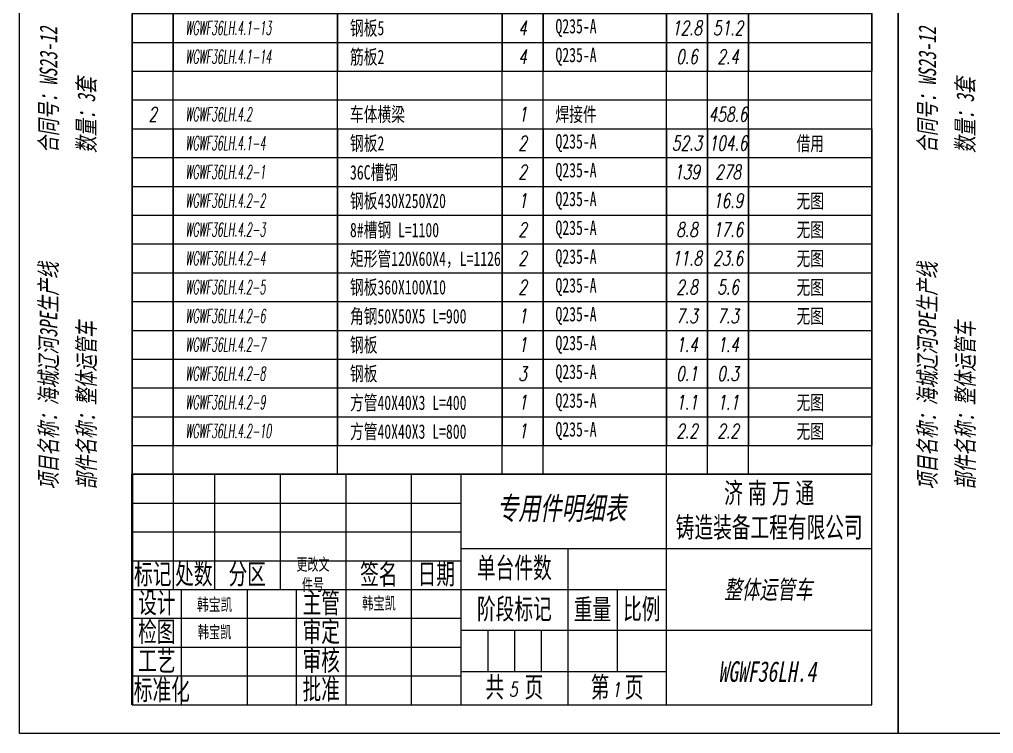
# Model space of a CAD drawing. Header units: millimetres. Extents: x 1029685 to 2160558, y -612394 to -232818.
# Drawn here: x 1029685 to 1033003, y -237051 to -234622 of the extents above; entities that cross this region are included whole.
import ezdxf
from ezdxf.enums import TextEntityAlignment as Align

# ---------------------------------------------------------------- set-up
doc = ezdxf.new("R2010")
doc.units = ezdxf.units.MM
doc.header["$LTSCALE"] = 5
doc.layers.add('标注层', color=3, linetype='Continuous')
doc.layers.add('细实线', color=4, linetype='Continuous')
doc.layers.add('粗实线', color=7, linetype='Continuous', lineweight=40)
doc.styles.add('文字', font='', dxfattribs={"width": 0.7, "oblique": 10})
doc.styles.add('标准', font='', dxfattribs={"width": 0.667})
doc.styles.add('标注', font='italic.shx', dxfattribs={"width": 0.7})
doc.styles.get('文字').set_extended_font_data('SimSun')
doc.styles.get('标准').set_extended_font_data('FangSong_GB2312')

# ---------------------------------------------------------------- blocks, each defined once
blk = doc.blocks.new('图栏')
at = {"layer": '粗实线'}
blk.add_line((-180, 56), (-180, 0), dxfattribs=at)
at = {"layer": '细实线'}
for p, q in [((0, 56), (-180, 56)), ((-170, 56), (-170, 28)), ((-160, 56), (-160, 28)), ((-144, 56), (-144, 28)), ((-128, 56), (-128, 0)), ((-112, 0), (-112, 56)), ((-100, 56), (-100, 0)), ((-50, 0), (-50, 56)), ((-180, 49), (-100, 49)), ((-180, 42), (-100, 42)), ((-100, 38), (0, 38)), ((-74, 38), (-74, 0)), ((-180, 35), (-100, 35)), ((-180, 28), (-50, 28)), ((-168, 0), (-168, 28)), ((-152, 28), (-152, 0)), ((-140, 0), (-140, 28)), ((-62, 28), (-62, 8)), ((-180, 21), (-100, 21)), ((0, 18), (-100, 18)), ((-93.5, 18), (-93.5, 8)), ((-87, 18), (-87, 8)), ((-80.5, 18), (-80.5, 8)), ((-180, 14), (-100, 14)), ((-50, 8), (-100, 8)), ((-50, 0), (-50, 9)), ((-180, 7), (-100, 7))]:
    blk.add_line(p, q, dxfattribs=at)
at = {"layer": '细实线', "attachment_point": 5, "style": '标准'}
for s, insert, char_height, width in [('济{\\f\uffbfﾬￌﾣﾤ_GB2312|b0|i0|c134|p49; }南{\\f\uffbfﾬￌﾣﾤ_GB2312|b0|i0|c134|p49; }万{\\f\uffbfﾬￌﾣﾤ_GB2312|b0|i0|c134|p49; }通{\\f\uffbfﾬￌﾣﾤ_GB2312|b0|i0|c134|p49;\\P}铸造装备工程有限公司', (-25, 47), 5, 50), ('{\\fSimSun|b0|i0|c134|p2;更改文件号}', (-136, 31.5), 2.9493, 10), ('{\\f\uffbfﾬￌﾣﾤ_GB2312|b0|i0|c134|p49;单台件数}', (-87, 33), 5, 26), ('{\\f\uffbfﾬￌﾣﾤ_GB2312|b0|i0|c134|p49;标记}', (-175, 31.5), 5, 10), ('{\\f\uffbfﾬￌﾣﾤ_GB2312|b0|i0|c134|p49;处数}', (-165, 31.5), 5, 10), ('{\\f\uffbfﾬￌﾣﾤ_GB2312|b0|i0|c134|p49;分区}', (-152, 31.5), 5, 10), ('{\\f\uffbfﾬￌﾣﾤ_GB2312|b0|i0|c134|p49;签名}', (-120, 31.5), 5, 10), ('{\\f\uffbfﾬￌﾣﾤ_GB2312|b0|i0|c134|p49;日期}', (-106, 31.5), 5, 10), ('{\\f\uffbfﾬￌﾣﾤ_GB2312|b0|i0|c134|p49;设计}', (-174, 24.5), 5, 10), ('{\\f\uffbfﾬￌﾣﾤ_GB2312|b0|i0|c134|p49;主管}', (-134, 24.5), 5, 10), ('{\\fSimSun|b0|i0|c134|p2;韩宝凯}', (-119.94, 24.5), 3, 10), ('{\\f\uffbfﾬￌﾣﾤ_GB2312|b0|i0|c134|p49;阶段标记}', (-87, 23), 5, 26), ('{\\f\uffbfﾬￌﾣﾤ_GB2312|b0|i0|c134|p49;重量}', (-68, 23), 5, 12), ('{\\f\uffbfﾬￌﾣﾤ_GB2312|b0|i0|c134|p49;比例}', (-56, 23), 5, 12), ('{\\f\uffbfﾬￌﾣﾤ_GB2312|b0|i0|c134|p49;检图}', (-174, 17.5), 5, 10), ('{\\fSimSun|b0|i0|c134|p2;韩宝凯}', (-159.94, 17.5), 3, 10), ('{\\f\uffbfﾬￌﾣﾤ_GB2312|b0|i0|c134|p49;审定}', (-134, 17.5), 5, 10), ('{\\f\uffbfﾬￌﾣﾤ_GB2312|b0|i0|c134|p49;工艺}', (-174, 10.5), 5, 16), ('{\\f\uffbfﾬￌﾣﾤ_GB2312|b0|i0|c134|p49;审核}', (-134, 10.5), 5, 10), ('{\\f\uffbfﾬￌﾣﾤ_GB2312|b0|i0|c134|p49;共    页}', (-87, 4), 5, 26), ('{\\f\uffbfﾬￌﾣﾤ_GB2312|b0|i0|c134|p49;第   页}', (-62, 4), 5, 24), ('标准化', (-172.79, 3.35), 5, 16.875), ('{\\f\uffbfﾬￌﾣﾤ_GB2312|b0|i0|c134|p49;批准}', (-134, 3.5), 5, 10)]:
    blk.add_mtext(s, dxfattribs=dict(at, insert=insert, char_height=char_height, width=width))
at = {"layer": '细实线', "style": '标准', "width": 0.667, "flags": 8}
blk.add_attdef('材料', (-93.31, 44.19), '', height=5, dxfattribs=at)
for tag, p in [('Q', (-75.49, 47.76)), ('M', (-62, 32.74)), ('名称', (-25.19, 28)), ('姓名', (-159.93, 24.36)), ('DATA', (-146.06, 24.09)), ('姓名', (-159.93, 17.36)), ('DATA', (-146.06, 17.09)), ('KG', (-68.19, 13.73)), ('Y', (-55.74, 13.18)), ('姓名', (-119.93, 10.36)), ('DATA', (-106.06, 10.09)), ('N', (-25.47, 8.06)), ('姓名', (-119.93, 3.36)), ('DATA', (-106.06, 3.09)), ('Z', (-87.28, 3.77)), ('X', (-62.27, 3.67))]:
    blk.add_attdef(tag, text='', height=5, dxfattribs=at).set_placement(p, align=Align.MIDDLE_CENTER)
blk = doc.blocks.new('明细表')
for p, q in [((0, 7), (180, 7)), ((0, 0), (0, 7)), ((10, 0), (10, 7)), ((50, 0), (50, 7)), ((90, 0), (90, 7)), ((100, 0), (100, 7)), ((130, 0), (130, 7)), ((140, 0), (140, 7)), ((150, 0), (150, 7)), ((180, 0), (180, 7)), ((0, 0), (180, 0))]:
    blk.add_line(p, q)
at = {"width": 0.7, "flags": 8}
for tag, style, p in [('1', '标注', (5, 3.5)), ('4', '标注', (95, 3.5)), ('6', '标注', (135, 3.5)), ('7', '标注', (145, 3.5)), ('8', '文字', (165, 3.5))]:
    blk.add_attdef(tag, text='', height=3.5, dxfattribs=dict(at, style=style)).set_placement(p, align=Align.MIDDLE_CENTER)
at = {"color": 141, "flags": 8}
for tag, style, width, p in [('2', '标注', 0.6, (13, 3.5)), ('3', '文字', 0.7, (53, 3.5)), ('5', '标注', 0.7, (103, 3.5))]:
    blk.add_attdef(tag, text='', height=3.5, dxfattribs=dict(at, style=style, width=width)).set_placement(p, align=Align.MIDDLE_LEFT)

msp = doc.modelspace()

# ---------------------------------------------------------------- linework, layer by layer
at = {"layer": '细实线'}
for points in [[(1032678.9, -237051.4), (1029685.1, -237051.4), (1029685.1, -232817.8), (1032678.9, -232817.8)], [(1035672.6, -237051.4), (1032678.9, -237051.4), (1032678.9, -232817.8), (1035672.6, -232817.8)], [(1030069, -236953.4), (1032589, -236953.4), (1032589, -232935.4), (1030069, -232935.4), (1030069, -236953.4)]]:
    msp.add_lwpolyline(points, close=True, dxfattribs=at)

# ---------------------------------------------------------------- block references
at = {"layer": '标注层'}
ref = msp.add_blockref('图栏', (1032589, -236953.4), dxfattribs=dict(at, xscale=14, yscale=14, zscale=14))
ref.add_attrib('名称', '整体运管车', dxfattribs={"layer": '细实线', "height": 63, "style": '文字', "oblique": 10, "width": 0.7, "flags": 8}).set_placement((1032236.3, -236561.4), align=Align.MIDDLE_CENTER)
ref.add_attrib('N', 'WGWF36LH.4', dxfattribs={"layer": '细实线', "height": 70, "style": '文字', "oblique": 10, "width": 0.7, "flags": 8}).set_placement((1032232.4, -236840.6), align=Align.MIDDLE_CENTER)
ref.add_attrib('Q', '专用件明细表', dxfattribs={"layer": '细实线', "height": 77, "style": '文字', "oblique": 10, "width": 0.7, "flags": 8}).set_placement((1031532.1, -236284.8), align=Align.MIDDLE_CENTER)
ref.add_attrib('Z', '5', dxfattribs={"layer": '细实线', "height": 49, "style": '标注', "width": 0.7, "flags": 8}).set_placement((1031367.1, -236900.7), align=Align.MIDDLE_CENTER)
ref.add_attrib('X', '1', dxfattribs={"layer": '细实线', "height": 49, "style": '标注', "width": 0.7, "flags": 8}).set_placement((1031717.2, -236902), align=Align.MIDDLE_CENTER)
ref.add_attrib('姓名', '韩宝凯', dxfattribs={"layer": '细实线', "height": 42, "style": '文字', "oblique": 0.1745, "width": 0.7, "flags": 8}).set_placement((1030350, -236612.4), align=Align.MIDDLE_CENTER)
at = {"layer": '细实线', "xscale": 14, "yscale": 14, "zscale": 14}
for p in [(1030069, -234699.4), (1030069, -234797.4), (1030069, -234895.4), (1030069, -234993.4), (1030069, -235091.4), (1030069, -235189.4), (1030069, -235287.4), (1030069, -235385.4), (1030069, -235483.4), (1030069, -235581.4), (1030069, -235679.4), (1030069, -235777.4), (1030069, -235875.4), (1030069, -235973.4), (1030069, -236071.4), (1030069, -236169.4)]:
    msp.add_blockref('明细表', p, dxfattribs=at)
at = {"layer": '细实线'}
ref = msp.add_blockref('明细表', (1030069, -234601.4), dxfattribs=dict(at, xscale=-14, yscale=14, zscale=14, rotation=180))
ref.add_attrib('2', 'WGWF36LH.4.1-13', dxfattribs={"layer": '0', "color": 141, "height": 46.667, "style": '标注', "width": 0.5, "flags": 8}).set_placement((1030251, -234650.4), align=Align.MIDDLE_LEFT)
ref.add_attrib('3', '钢板5', dxfattribs={"layer": '0', "color": 141, "height": 49, "style": '文字', "width": 0.7, "flags": 8}).set_placement((1030811, -234650.7), align=Align.MIDDLE_LEFT)
ref.add_attrib('4', '4', dxfattribs={"layer": '0', "height": 49, "style": '标注', "width": 0.7, "flags": 8}).set_placement((1031399, -234650.4), align=Align.MIDDLE_CENTER)
ref.add_attrib('5', 'Q235-A', dxfattribs={"layer": '0', "color": 141, "height": 49, "style": '文字', "width": 0.7, "flags": 8}).set_placement((1031511, -234644.2), align=Align.MIDDLE_LEFT)
ref.add_attrib('6', '12.8', dxfattribs={"layer": '0', "height": 49, "style": '标注', "width": 0.7, "flags": 8}).set_placement((1031959, -234650.4), align=Align.MIDDLE_CENTER)
ref.add_attrib('7', '51.2', dxfattribs={"layer": '0', "height": 49, "style": '标注', "width": 0.7, "flags": 8}).set_placement((1032099, -234650.4), align=Align.MIDDLE_CENTER)
ref = msp.add_blockref('明细表', (1030069, -234699.4), dxfattribs=dict(at, xscale=-14, yscale=14, zscale=14, rotation=180))
ref.add_attrib('2', 'WGWF36LH.4.1-14', dxfattribs={"layer": '0', "color": 141, "height": 46.667, "style": '标注', "width": 0.5, "flags": 8}).set_placement((1030251, -234748.4), align=Align.MIDDLE_LEFT)
ref.add_attrib('3', '筋板2', dxfattribs={"layer": '0', "color": 141, "height": 49, "style": '文字', "width": 0.7, "flags": 8}).set_placement((1030811, -234748.7), align=Align.MIDDLE_LEFT)
ref.add_attrib('4', '4', dxfattribs={"layer": '0', "height": 49, "style": '标注', "width": 0.7, "flags": 8}).set_placement((1031399, -234748.4), align=Align.MIDDLE_CENTER)
ref.add_attrib('5', 'Q235-A', dxfattribs={"layer": '0', "color": 141, "height": 49, "style": '文字', "width": 0.7, "flags": 8}).set_placement((1031511, -234742.2), align=Align.MIDDLE_LEFT)
ref.add_attrib('6', '0.6', dxfattribs={"layer": '0', "height": 49, "style": '标注', "width": 0.7, "flags": 8}).set_placement((1031959, -234748.4), align=Align.MIDDLE_CENTER)
ref.add_attrib('7', '2.4', dxfattribs={"layer": '0', "height": 49, "style": '标注', "width": 0.7, "flags": 8}).set_placement((1032099, -234748.4), align=Align.MIDDLE_CENTER)
ref = msp.add_blockref('明细表', (1030069, -234993.4), dxfattribs=dict(at, xscale=14.00000000000001, yscale=14.00000000000001, zscale=14.00000000000001))
ref.add_attrib('1', '2', dxfattribs={"layer": '0', "height": 49, "style": '标注', "width": 0.7, "flags": 8}).set_placement((1030139, -234944.4), align=Align.MIDDLE_CENTER)
ref.add_attrib('2', 'WGWF36LH.4.2', dxfattribs={"layer": '0', "color": 141, "height": 46.667, "style": '标注', "width": 0.5, "flags": 8}).set_placement((1030251, -234944.4), align=Align.MIDDLE_LEFT)
ref.add_attrib('3', '车体横梁', dxfattribs={"layer": '0', "color": 141, "height": 49, "style": '文字', "width": 0.7, "flags": 8}).set_placement((1030811, -234944.4), align=Align.MIDDLE_LEFT)
ref.add_attrib('4', '1', dxfattribs={"layer": '0', "height": 49, "style": '标注', "width": 0.7, "flags": 8}).set_placement((1031399, -234944.4), align=Align.MIDDLE_CENTER)
ref.add_attrib('5', '焊接件', dxfattribs={"layer": '0', "color": 141, "height": 49, "style": '文字', "width": 0.7, "flags": 8}).set_placement((1031511, -234944.4), align=Align.MIDDLE_LEFT)
ref.add_attrib('7', '458.6', dxfattribs={"layer": '0', "height": 49, "style": '标注', "width": 0.7, "flags": 8}).set_placement((1032099, -234944.4), align=Align.MIDDLE_CENTER)
ref = msp.add_blockref('明细表', (1030069, -234993.4), dxfattribs=dict(at, xscale=-14, yscale=14, zscale=14, rotation=180))
ref.add_attrib('2', 'WGWF36LH.4.1-4', dxfattribs={"layer": '0', "color": 141, "height": 46.667, "rotation": 0, "style": '标注', "width": 0.5, "flags": 8}).set_placement((1030251, -235042.4), align=Align.MIDDLE_LEFT)
ref.add_attrib('3', '钢板2', dxfattribs={"layer": '0', "color": 141, "height": 49, "rotation": 0, "style": '文字', "width": 0.7, "flags": 8}).set_placement((1030811, -235042.7), align=Align.MIDDLE_LEFT)
ref.add_attrib('4', '2', dxfattribs={"layer": '0', "height": 49, "rotation": 0, "style": '标注', "width": 0.7, "flags": 8}).set_placement((1031399, -235042.4), align=Align.MIDDLE_CENTER)
ref.add_attrib('5', 'Q235-A', dxfattribs={"layer": '0', "color": 141, "height": 49, "rotation": 0, "style": '文字', "width": 0.7, "flags": 8}).set_placement((1031511, -235036.2), align=Align.MIDDLE_LEFT)
ref.add_attrib('6', '52.3', dxfattribs={"layer": '0', "height": 49, "rotation": 0, "style": '标注', "width": 0.7, "flags": 8}).set_placement((1031959, -235042.4), align=Align.MIDDLE_CENTER)
ref.add_attrib('7', '104.6', dxfattribs={"layer": '0', "height": 49, "rotation": 0, "style": '标注', "width": 0.7, "flags": 8}).set_placement((1032099, -235042.4), align=Align.MIDDLE_CENTER)
ref.add_attrib('8', '借用', dxfattribs={"layer": '0', "height": 49, "rotation": 0, "style": '文字', "width": 0.7, "flags": 8}).set_placement((1032379, -235043.3), align=Align.MIDDLE_CENTER)
ref = msp.add_blockref('明细表', (1030069, -235091.4), dxfattribs=dict(at, xscale=-14, yscale=14, zscale=14, rotation=180))
ref.add_attrib('2', 'WGWF36LH.4.2-1', dxfattribs={"layer": '0', "color": 141, "height": 46.667, "rotation": 0, "style": '标注', "width": 0.5, "flags": 8}).set_placement((1030251, -235140.4), align=Align.MIDDLE_LEFT)
ref.add_attrib('3', '36C槽钢', dxfattribs={"layer": '0', "color": 141, "height": 49, "rotation": 0, "style": '文字', "width": 0.7, "flags": 8}).set_placement((1030811, -235141.8), align=Align.MIDDLE_LEFT)
ref.add_attrib('4', '2', dxfattribs={"layer": '0', "height": 49, "rotation": 0, "style": '标注', "width": 0.7, "flags": 8}).set_placement((1031399, -235140.4), align=Align.MIDDLE_CENTER)
ref.add_attrib('5', 'Q235-A', dxfattribs={"layer": '0', "color": 141, "height": 49, "rotation": 0, "style": '文字', "width": 0.7, "flags": 8}).set_placement((1031511, -235134.2), align=Align.MIDDLE_LEFT)
ref.add_attrib('6', '139', dxfattribs={"layer": '0', "height": 49, "rotation": 0, "style": '标注', "width": 0.7, "flags": 8}).set_placement((1031959, -235140.4), align=Align.MIDDLE_CENTER)
ref.add_attrib('7', '278', dxfattribs={"layer": '0', "height": 49, "rotation": 0, "style": '标注', "width": 0.7, "flags": 8}).set_placement((1032099, -235140.4), align=Align.MIDDLE_CENTER)
ref = msp.add_blockref('明细表', (1030069, -235189.4), dxfattribs=dict(at, xscale=-14, yscale=14, zscale=14, rotation=180))
ref.add_attrib('2', 'WGWF36LH.4.2-2', dxfattribs={"layer": '0', "color": 141, "height": 46.667, "rotation": 0, "style": '标注', "width": 0.5, "flags": 8}).set_placement((1030251, -235238.4), align=Align.MIDDLE_LEFT)
ref.add_attrib('3', '钢板430X250X20', dxfattribs={"layer": '0', "color": 141, "height": 49, "rotation": 0, "style": '文字', "width": 0.7, "flags": 8}).set_placement((1030811, -235238.7), align=Align.MIDDLE_LEFT)
ref.add_attrib('4', '1', dxfattribs={"layer": '0', "height": 49, "rotation": 0, "style": '标注', "width": 0.7, "flags": 8}).set_placement((1031399, -235238.4), align=Align.MIDDLE_CENTER)
ref.add_attrib('5', 'Q235-A', dxfattribs={"layer": '0', "color": 141, "height": 49, "rotation": 0, "style": '文字', "width": 0.7, "flags": 8}).set_placement((1031511, -235232.2), align=Align.MIDDLE_LEFT)
ref.add_attrib('7', '16.9', dxfattribs={"layer": '0', "height": 49, "rotation": 0, "style": '标注', "width": 0.7, "flags": 8}).set_placement((1032099, -235238.4), align=Align.MIDDLE_CENTER)
ref.add_attrib('8', '无图', dxfattribs={"layer": '0', "height": 49, "rotation": 0, "style": '文字', "width": 0.7, "flags": 8}).set_placement((1032379, -235239), align=Align.MIDDLE_CENTER)
ref = msp.add_blockref('明细表', (1030069, -235287.4), dxfattribs=dict(at, xscale=-14, yscale=14, zscale=14, rotation=180))
ref.add_attrib('2', 'WGWF36LH.4.2-3', dxfattribs={"layer": '0', "color": 141, "height": 46.667, "rotation": 0, "style": '标注', "width": 0.5, "flags": 8}).set_placement((1030251, -235336.4), align=Align.MIDDLE_LEFT)
ref.add_attrib('3', '8#槽钢 L=1100', dxfattribs={"layer": '0', "color": 141, "height": 49, "rotation": 0, "style": '文字', "width": 0.7, "flags": 8}).set_placement((1030811, -235337.8), align=Align.MIDDLE_LEFT)
ref.add_attrib('4', '2', dxfattribs={"layer": '0', "height": 49, "rotation": 0, "style": '标注', "width": 0.7, "flags": 8}).set_placement((1031399, -235336.4), align=Align.MIDDLE_CENTER)
ref.add_attrib('5', 'Q235-A', dxfattribs={"layer": '0', "color": 141, "height": 49, "rotation": 0, "style": '文字', "width": 0.7, "flags": 8}).set_placement((1031511, -235330.2), align=Align.MIDDLE_LEFT)
ref.add_attrib('6', '8.8', dxfattribs={"layer": '0', "height": 49, "rotation": 0, "style": '标注', "width": 0.7, "flags": 8}).set_placement((1031959, -235336.4), align=Align.MIDDLE_CENTER)
ref.add_attrib('7', '17.6', dxfattribs={"layer": '0', "height": 49, "rotation": 0, "style": '标注', "width": 0.7, "flags": 8}).set_placement((1032099, -235336.4), align=Align.MIDDLE_CENTER)
ref.add_attrib('8', '无图', dxfattribs={"layer": '0', "height": 49, "rotation": 0, "style": '文字', "width": 0.7, "flags": 8}).set_placement((1032379, -235337), align=Align.MIDDLE_CENTER)
ref = msp.add_blockref('明细表', (1030069, -235385.4), dxfattribs=dict(at, xscale=-14, yscale=14, zscale=14, rotation=180))
ref.add_attrib('2', 'WGWF36LH.4.2-4', dxfattribs={"layer": '0', "color": 141, "height": 46.667, "rotation": 0, "style": '标注', "width": 0.5, "flags": 8}).set_placement((1030251, -235434.4), align=Align.MIDDLE_LEFT)
ref.add_attrib('3', '矩形管120X60X4，L=1126', dxfattribs={"layer": '0', "color": 141, "height": 49, "rotation": 0, "style": '文字', "width": 0.7, "flags": 8}).set_placement((1030811, -235435.8), align=Align.MIDDLE_LEFT)
ref.add_attrib('4', '2', dxfattribs={"layer": '0', "height": 49, "rotation": 0, "style": '标注', "width": 0.7, "flags": 8}).set_placement((1031399, -235434.4), align=Align.MIDDLE_CENTER)
ref.add_attrib('5', 'Q235-A', dxfattribs={"layer": '0', "color": 141, "height": 49, "rotation": 0, "style": '文字', "width": 0.7, "flags": 8}).set_placement((1031511, -235428.2), align=Align.MIDDLE_LEFT)
ref.add_attrib('6', '11.8', dxfattribs={"layer": '0', "height": 49, "rotation": 0, "style": '标注', "width": 0.7, "flags": 8}).set_placement((1031959, -235434.4), align=Align.MIDDLE_CENTER)
ref.add_attrib('7', '23.6', dxfattribs={"layer": '0', "height": 49, "rotation": 0, "style": '标注', "width": 0.7, "flags": 8}).set_placement((1032099, -235434.4), align=Align.MIDDLE_CENTER)
ref.add_attrib('8', '无图', dxfattribs={"layer": '0', "height": 49, "rotation": 0, "style": '文字', "width": 0.7, "flags": 8}).set_placement((1032379, -235435), align=Align.MIDDLE_CENTER)
ref = msp.add_blockref('明细表', (1030069, -235483.4), dxfattribs=dict(at, xscale=-14, yscale=14, zscale=14, rotation=180))
ref.add_attrib('2', 'WGWF36LH.4.2-5', dxfattribs={"layer": '0', "color": 141, "height": 46.667, "rotation": 0, "style": '标注', "width": 0.5, "flags": 8}).set_placement((1030251, -235532.4), align=Align.MIDDLE_LEFT)
ref.add_attrib('3', '钢板360X100X10', dxfattribs={"layer": '0', "color": 141, "height": 49, "rotation": 0, "style": '文字', "width": 0.7, "flags": 8}).set_placement((1030811, -235532.7), align=Align.MIDDLE_LEFT)
ref.add_attrib('4', '2', dxfattribs={"layer": '0', "height": 49, "rotation": 0, "style": '标注', "width": 0.7, "flags": 8}).set_placement((1031399, -235532.4), align=Align.MIDDLE_CENTER)
ref.add_attrib('5', 'Q235-A', dxfattribs={"layer": '0', "color": 141, "height": 49, "rotation": 0, "style": '文字', "width": 0.7, "flags": 8}).set_placement((1031511, -235526.2), align=Align.MIDDLE_LEFT)
ref.add_attrib('6', '2.8', dxfattribs={"layer": '0', "height": 49, "rotation": 0, "style": '标注', "width": 0.7, "flags": 8}).set_placement((1031959, -235532.4), align=Align.MIDDLE_CENTER)
ref.add_attrib('7', '5.6', dxfattribs={"layer": '0', "height": 49, "rotation": 0, "style": '标注', "width": 0.7, "flags": 8}).set_placement((1032099, -235532.4), align=Align.MIDDLE_CENTER)
ref.add_attrib('8', '无图', dxfattribs={"layer": '0', "height": 49, "rotation": 0, "style": '文字', "width": 0.7, "flags": 8}).set_placement((1032379, -235533), align=Align.MIDDLE_CENTER)
ref = msp.add_blockref('明细表', (1030069, -235581.4), dxfattribs=dict(at, xscale=-14, yscale=14, zscale=14, rotation=180))
ref.add_attrib('2', 'WGWF36LH.4.2-6', dxfattribs={"layer": '0', "color": 141, "height": 46.667, "rotation": 0, "style": '标注', "width": 0.5, "flags": 8}).set_placement((1030251, -235630.4), align=Align.MIDDLE_LEFT)
ref.add_attrib('3', '角钢50X50X5 L=900', dxfattribs={"layer": '0', "color": 141, "height": 49, "rotation": 0, "style": '文字', "width": 0.7, "flags": 8}).set_placement((1030811, -235631.3), align=Align.MIDDLE_LEFT)
ref.add_attrib('4', '1', dxfattribs={"layer": '0', "height": 49, "rotation": 0, "style": '标注', "width": 0.7, "flags": 8}).set_placement((1031399, -235630.4), align=Align.MIDDLE_CENTER)
ref.add_attrib('5', 'Q235-A', dxfattribs={"layer": '0', "color": 141, "height": 49, "rotation": 0, "style": '文字', "width": 0.7, "flags": 8}).set_placement((1031511, -235624.2), align=Align.MIDDLE_LEFT)
ref.add_attrib('6', '7.3', dxfattribs={"layer": '0', "height": 49, "rotation": 0, "style": '标注', "width": 0.7, "flags": 8}).set_placement((1031959, -235630.4), align=Align.MIDDLE_CENTER)
ref.add_attrib('7', '7.3', dxfattribs={"layer": '0', "height": 49, "rotation": 0, "style": '标注', "width": 0.7, "flags": 8}).set_placement((1032099, -235630.4), align=Align.MIDDLE_CENTER)
ref.add_attrib('8', '无图', dxfattribs={"layer": '0', "height": 49, "rotation": 0, "style": '文字', "width": 0.7, "flags": 8}).set_placement((1032379, -235631), align=Align.MIDDLE_CENTER)
ref = msp.add_blockref('明细表', (1030069, -235679.4), dxfattribs=dict(at, xscale=-14, yscale=14, zscale=14, rotation=180))
ref.add_attrib('2', 'WGWF36LH.4.2-7', dxfattribs={"layer": '0', "color": 141, "height": 46.667, "rotation": 0, "style": '标注', "width": 0.5, "flags": 8}).set_placement((1030251, -235728.4), align=Align.MIDDLE_LEFT)
ref.add_attrib('3', '钢板', dxfattribs={"layer": '0', "color": 141, "height": 49, "rotation": 0, "style": '文字', "width": 0.7, "flags": 8}).set_placement((1030811, -235728.7), align=Align.MIDDLE_LEFT)
ref.add_attrib('4', '1', dxfattribs={"layer": '0', "height": 49, "rotation": 0, "style": '标注', "width": 0.7, "flags": 8}).set_placement((1031399, -235728.4), align=Align.MIDDLE_CENTER)
ref.add_attrib('5', 'Q235-A', dxfattribs={"layer": '0', "color": 141, "height": 49, "rotation": 0, "style": '文字', "width": 0.7, "flags": 8}).set_placement((1031511, -235722.2), align=Align.MIDDLE_LEFT)
ref.add_attrib('6', '1.4', dxfattribs={"layer": '0', "height": 49, "rotation": 0, "style": '标注', "width": 0.7, "flags": 8}).set_placement((1031959, -235728.4), align=Align.MIDDLE_CENTER)
ref.add_attrib('7', '1.4', dxfattribs={"layer": '0', "height": 49, "rotation": 0, "style": '标注', "width": 0.7, "flags": 8}).set_placement((1032099, -235728.4), align=Align.MIDDLE_CENTER)
ref = msp.add_blockref('明细表', (1030069, -235777.4), dxfattribs=dict(at, xscale=-14, yscale=14, zscale=14, rotation=180))
ref.add_attrib('2', 'WGWF36LH.4.2-8', dxfattribs={"layer": '0', "color": 141, "height": 46.667, "rotation": 0, "style": '标注', "width": 0.5, "flags": 8}).set_placement((1030251, -235826.4), align=Align.MIDDLE_LEFT)
ref.add_attrib('3', '钢板', dxfattribs={"layer": '0', "color": 141, "height": 49, "rotation": 0, "style": '文字', "width": 0.7, "flags": 8}).set_placement((1030811, -235826.7), align=Align.MIDDLE_LEFT)
ref.add_attrib('4', '3', dxfattribs={"layer": '0', "height": 49, "rotation": 0, "style": '标注', "width": 0.7, "flags": 8}).set_placement((1031399, -235826.4), align=Align.MIDDLE_CENTER)
ref.add_attrib('5', 'Q235-A', dxfattribs={"layer": '0', "color": 141, "height": 49, "rotation": 0, "style": '文字', "width": 0.7, "flags": 8}).set_placement((1031511, -235820.2), align=Align.MIDDLE_LEFT)
ref.add_attrib('6', '0.1', dxfattribs={"layer": '0', "height": 49, "rotation": 0, "style": '标注', "width": 0.7, "flags": 8}).set_placement((1031959, -235826.4), align=Align.MIDDLE_CENTER)
ref.add_attrib('7', '0.3', dxfattribs={"layer": '0', "height": 49, "rotation": 0, "style": '标注', "width": 0.7, "flags": 8}).set_placement((1032099, -235826.4), align=Align.MIDDLE_CENTER)
ref = msp.add_blockref('明细表', (1030069, -235875.4), dxfattribs=dict(at, xscale=-14, yscale=14, zscale=14, rotation=180))
ref.add_attrib('2', 'WGWF36LH.4.2-9', dxfattribs={"layer": '0', "color": 141, "height": 46.667, "rotation": 0, "style": '标注', "width": 0.5, "flags": 8}).set_placement((1030251, -235924.4), align=Align.MIDDLE_LEFT)
ref.add_attrib('3', '方管40X40X3 L=400', dxfattribs={"layer": '0', "color": 141, "height": 49, "rotation": 0, "style": '文字', "width": 0.7, "flags": 8}).set_placement((1030811, -235925.8), align=Align.MIDDLE_LEFT)
ref.add_attrib('4', '1', dxfattribs={"layer": '0', "height": 49, "rotation": 0, "style": '标注', "width": 0.7, "flags": 8}).set_placement((1031399, -235924.4), align=Align.MIDDLE_CENTER)
ref.add_attrib('5', 'Q235-A', dxfattribs={"layer": '0', "color": 141, "height": 49, "rotation": 0, "style": '文字', "width": 0.7, "flags": 8}).set_placement((1031511, -235918.2), align=Align.MIDDLE_LEFT)
ref.add_attrib('6', '1.1', dxfattribs={"layer": '0', "height": 49, "rotation": 0, "style": '标注', "width": 0.7, "flags": 8}).set_placement((1031959, -235924.4), align=Align.MIDDLE_CENTER)
ref.add_attrib('7', '1.1', dxfattribs={"layer": '0', "height": 49, "rotation": 0, "style": '标注', "width": 0.7, "flags": 8}).set_placement((1032099, -235924.4), align=Align.MIDDLE_CENTER)
ref.add_attrib('8', '无图', dxfattribs={"layer": '0', "height": 49, "rotation": 0, "style": '文字', "width": 0.7, "flags": 8}).set_placement((1032379, -235925), align=Align.MIDDLE_CENTER)
ref = msp.add_blockref('明细表', (1030069, -235973.4), dxfattribs=dict(at, xscale=-14, yscale=14, zscale=14, rotation=180))
ref.add_attrib('2', 'WGWF36LH.4.2-10', dxfattribs={"layer": '0', "color": 141, "height": 46.667, "rotation": 0, "style": '标注', "width": 0.5, "flags": 8}).set_placement((1030251, -236022.4), align=Align.MIDDLE_LEFT)
ref.add_attrib('3', '方管40X40X3 L=800', dxfattribs={"layer": '0', "color": 141, "height": 49, "rotation": 0, "style": '文字', "width": 0.7, "flags": 8}).set_placement((1030811, -236023.8), align=Align.MIDDLE_LEFT)
ref.add_attrib('4', '1', dxfattribs={"layer": '0', "height": 49, "rotation": 0, "style": '标注', "width": 0.7, "flags": 8}).set_placement((1031399, -236022.4), align=Align.MIDDLE_CENTER)
ref.add_attrib('5', 'Q235-A', dxfattribs={"layer": '0', "color": 141, "height": 49, "rotation": 0, "style": '文字', "width": 0.7, "flags": 8}).set_placement((1031511, -236016.2), align=Align.MIDDLE_LEFT)
ref.add_attrib('6', '2.2', dxfattribs={"layer": '0', "height": 49, "rotation": 0, "style": '标注', "width": 0.7, "flags": 8}).set_placement((1031959, -236022.4), align=Align.MIDDLE_CENTER)
ref.add_attrib('7', '2.2', dxfattribs={"layer": '0', "height": 49, "rotation": 0, "style": '标注', "width": 0.7, "flags": 8}).set_placement((1032099, -236022.4), align=Align.MIDDLE_CENTER)
ref.add_attrib('8', '无图', dxfattribs={"layer": '0', "height": 49, "rotation": 0, "style": '文字', "width": 0.7, "flags": 8}).set_placement((1032379, -236023), align=Align.MIDDLE_CENTER)

# ---------------------------------------------------------------- texts
at = {"layer": '标注层', "char_height": 89.039, "width": 3739.89, "attachment_point": 1, "rotation": 90, "style": '文字'}
for insert in [(1029753.9, -236220.2), (1032747.7, -236220.2)]:
    msp.add_mtext('{\\H0.6739x;项目名称：海城辽河3PE生产线             合同号：WS23-12\\P部件名称：整体运管车                    数量：3套    }\u3000\u3000\u3000', dxfattribs=dict(at, insert=insert))

doc.saveas('drawing.dxf')
